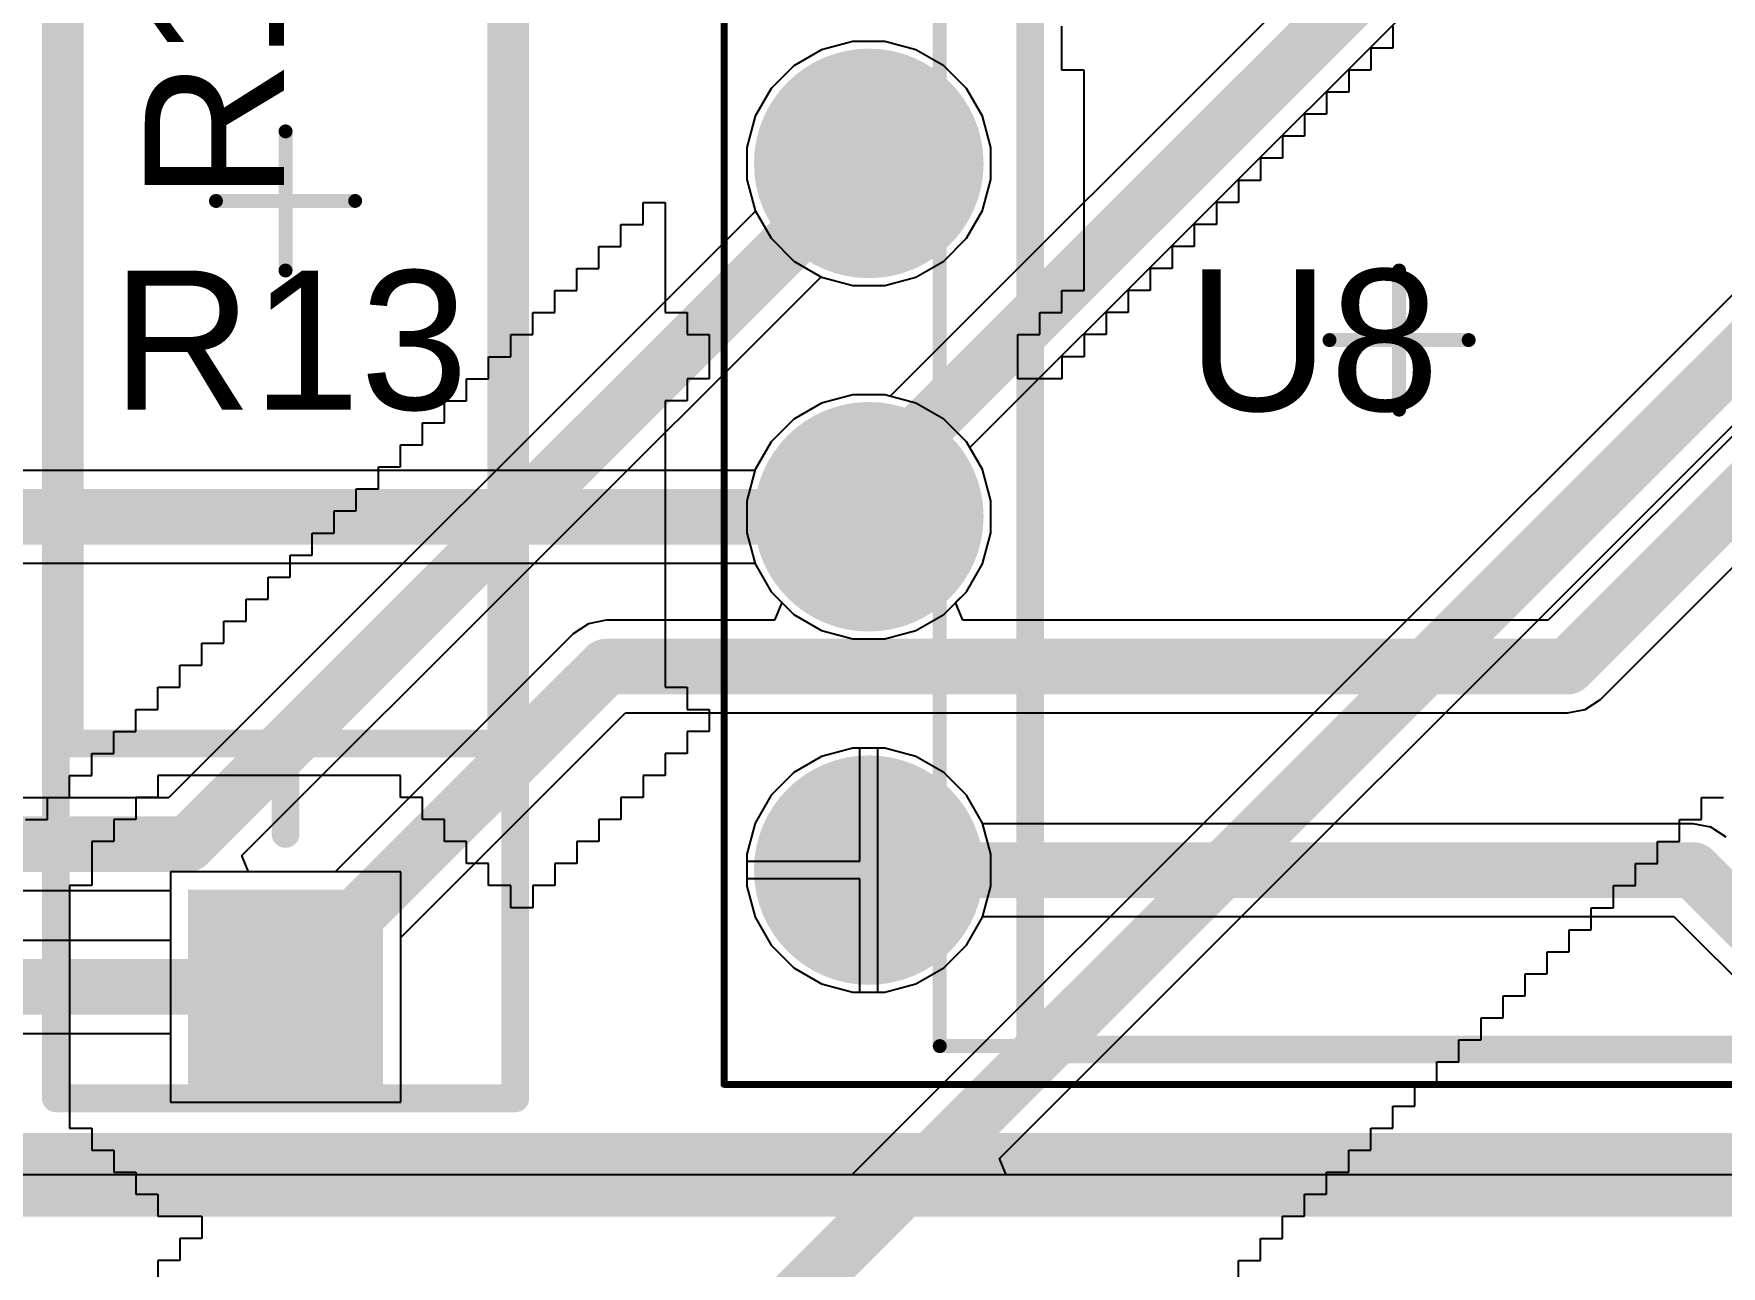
# Model space of a CAD drawing. Header units: inches. Extents: x 1.37 to 7.44, y 1.69 to 5.2.
# Drawn here: x 5.3225 to 5.7998, y 4.3048 to 4.6536 of the extents above; entities that cross this region are included whole.
import ezdxf

# ---------------------------------------------------------------- set-up
doc = ezdxf.new("R2010")
doc.units = ezdxf.units.IN
doc.header["$MEASUREMENT"] = 0
for name, color, linetype in [('Bottom Layer', 5, 'Continuous'), ('Bottom Overlay', 54, 'Continuous'), ('Bottom Solder', 6, 'Continuous'), ('Mechanical 1', 6, 'Continuous'), ('Multi-Layer', 9, 'Continuous'), ('Pad Holes', 156, 'Continuous'), ('Top 3D Body', 56, 'Continuous'), ('Top Assembly', 56, 'Continuous'), ('Top Component Center', 56, 'Continuous'), ('Top Courtyard', 56, 'Continuous'), ('Top Layer', 1, 'Continuous'), ('Top Overlay', 2, 'Continuous'), ('Top Solder', 216, 'Continuous')]:
    doc.layers.add(name, color=color, linetype=linetype)
doc.styles.add('Arial', font='', dxfattribs={"height": 0.2})
doc.styles.get('Arial').set_extended_font_data('Arial')

# ---------------------------------------------------------------- blocks, each defined once
blk = doc.blocks.new('P0008A_22')
at = {"layer": 'Bottom Layer'}
blk.add_hatch(color=5, dxfattribs=at).paths.add_polyline_path([(-0.17953, 0.17953), (-0.12047, 0.17953), (-0.12047, 0.12047), (-0.17953, 0.12047)])
h = blk.add_hatch(color=5, dxfattribs=at)
edge = h.paths.add_edge_path()
edge.add_arc((0.15, 0.15), 0.02953, 0, 360)
h = blk.add_hatch(color=5, dxfattribs=at)
edge = h.paths.add_edge_path()
edge.add_arc((-0.15, 0.05), 0.02953, 0, 360)
h = blk.add_hatch(color=5, dxfattribs=at)
edge = h.paths.add_edge_path()
edge.add_arc((0.15, 0.05), 0.02953, 0, 360)
h = blk.add_hatch(color=5, dxfattribs=at)
edge = h.paths.add_edge_path()
edge.add_arc((-0.15, -0.05), 0.02953, 0, 360)
h = blk.add_hatch(color=5, dxfattribs=at)
edge = h.paths.add_edge_path()
edge.add_arc((0.15, -0.05), 0.02953, 0, 360)
h = blk.add_hatch(color=5, dxfattribs=at)
edge = h.paths.add_edge_path()
edge.add_arc((-0.15, -0.15), 0.02953, 0, 360)
h = blk.add_hatch(color=5, dxfattribs=at)
edge = h.paths.add_edge_path()
edge.add_arc((0.15, -0.15), 0.02953, 0, 360)
at = {"layer": 'Bottom Solder'}
blk.add_hatch(color=6, dxfattribs=at).paths.add_polyline_path([(-0.18248, 0.18248), (-0.11752, 0.18248), (-0.11752, 0.11752), (-0.18248, 0.11752)])
h = blk.add_hatch(color=6, dxfattribs=at)
edge = h.paths.add_edge_path()
edge.add_arc((0.15, 0.15), 0.03248, 0, 360)
h = blk.add_hatch(color=6, dxfattribs=at)
edge = h.paths.add_edge_path()
edge.add_arc((-0.15, 0.05), 0.03248, 0, 360)
h = blk.add_hatch(color=6, dxfattribs=at)
edge = h.paths.add_edge_path()
edge.add_arc((0.15, 0.05), 0.03248, 0, 360)
h = blk.add_hatch(color=6, dxfattribs=at)
edge = h.paths.add_edge_path()
edge.add_arc((-0.15, -0.05), 0.03248, 0, 360)
h = blk.add_hatch(color=6, dxfattribs=at)
edge = h.paths.add_edge_path()
edge.add_arc((0.15, -0.05), 0.03248, 0, 360)
h = blk.add_hatch(color=6, dxfattribs=at)
edge = h.paths.add_edge_path()
edge.add_arc((-0.15, -0.15), 0.03248, 0, 360)
h = blk.add_hatch(color=6, dxfattribs=at)
edge = h.paths.add_edge_path()
edge.add_arc((0.15, -0.15), 0.03248, 0, 360)
at = {"layer": 'Multi-Layer'}
blk.add_hatch(color=9, dxfattribs=at).paths.add_polyline_path([(-0.17953, 0.17953), (-0.12047, 0.17953), (-0.12047, 0.12047), (-0.17953, 0.12047)])
h = blk.add_hatch(color=9, dxfattribs=at)
edge = h.paths.add_edge_path()
edge.add_arc((0.15, 0.15), 0.02953, 0, 360)
h = blk.add_hatch(color=9, dxfattribs=at)
edge = h.paths.add_edge_path()
edge.add_arc((-0.15, 0.05), 0.02953, 0, 360)
h = blk.add_hatch(color=9, dxfattribs=at)
edge = h.paths.add_edge_path()
edge.add_arc((0.15, 0.05), 0.02953, 0, 360)
h = blk.add_hatch(color=9, dxfattribs=at)
edge = h.paths.add_edge_path()
edge.add_arc((-0.15, -0.05), 0.02953, 0, 360)
h = blk.add_hatch(color=9, dxfattribs=at)
edge = h.paths.add_edge_path()
edge.add_arc((0.15, -0.05), 0.02953, 0, 360)
h = blk.add_hatch(color=9, dxfattribs=at)
edge = h.paths.add_edge_path()
edge.add_arc((-0.15, -0.15), 0.02953, 0, 360)
h = blk.add_hatch(color=9, dxfattribs=at)
edge = h.paths.add_edge_path()
edge.add_arc((0.15, -0.15), 0.02953, 0, 360)
at = {"layer": 'Pad Holes'}
h = blk.add_hatch(color=7, dxfattribs=at)
edge = h.paths.add_edge_path()
edge.add_arc((-0.15, 0.15), 0.01772, 0, 360)
h = blk.add_hatch(color=7, dxfattribs=at)
edge = h.paths.add_edge_path()
edge.add_arc((0.15, 0.15), 0.01772, 0, 360)
h = blk.add_hatch(color=7, dxfattribs=at)
edge = h.paths.add_edge_path()
edge.add_arc((-0.15, 0.05), 0.01772, 0, 360)
h = blk.add_hatch(color=7, dxfattribs=at)
edge = h.paths.add_edge_path()
edge.add_arc((0.15, 0.05), 0.01772, 0, 360)
h = blk.add_hatch(color=7, dxfattribs=at)
edge = h.paths.add_edge_path()
edge.add_arc((-0.15, -0.05), 0.01772, 0, 360)
h = blk.add_hatch(color=7, dxfattribs=at)
edge = h.paths.add_edge_path()
edge.add_arc((0.15, -0.05), 0.01772, 0, 360)
h = blk.add_hatch(color=7, dxfattribs=at)
edge = h.paths.add_edge_path()
edge.add_arc((-0.15, -0.15), 0.01772, 0, 360)
h = blk.add_hatch(color=7, dxfattribs=at)
edge = h.paths.add_edge_path()
edge.add_arc((0.15, -0.15), 0.01772, 0, 360)
at = {"layer": 'Top Layer'}
blk.add_hatch(color=1, dxfattribs=at).paths.add_polyline_path([(-0.17953, 0.17953), (-0.12047, 0.17953), (-0.12047, 0.12047), (-0.17953, 0.12047)])
h = blk.add_hatch(color=1, dxfattribs=at)
edge = h.paths.add_edge_path()
edge.add_arc((0.15, 0.15), 0.02953, 0, 360)
h = blk.add_hatch(color=1, dxfattribs=at)
edge = h.paths.add_edge_path()
edge.add_arc((-0.15, 0.05), 0.02953, 0, 360)
h = blk.add_hatch(color=1, dxfattribs=at)
edge = h.paths.add_edge_path()
edge.add_arc((0.15, 0.05), 0.02953, 0, 360)
h = blk.add_hatch(color=1, dxfattribs=at)
edge = h.paths.add_edge_path()
edge.add_arc((-0.15, -0.05), 0.02953, 0, 360)
h = blk.add_hatch(color=1, dxfattribs=at)
edge = h.paths.add_edge_path()
edge.add_arc((0.15, -0.05), 0.02953, 0, 360)
h = blk.add_hatch(color=1, dxfattribs=at)
edge = h.paths.add_edge_path()
edge.add_arc((-0.15, -0.15), 0.02953, 0, 360)
h = blk.add_hatch(color=1, dxfattribs=at)
edge = h.paths.add_edge_path()
edge.add_arc((0.15, -0.15), 0.02953, 0, 360)
at = {"layer": 'Top Solder'}
blk.add_hatch(color=216, dxfattribs=at).paths.add_polyline_path([(-0.18248, 0.18248), (-0.11752, 0.18248), (-0.11752, 0.11752), (-0.18248, 0.11752)])
h = blk.add_hatch(color=216, dxfattribs=at)
edge = h.paths.add_edge_path()
edge.add_arc((0.15, 0.15), 0.03248, 0, 360)
h = blk.add_hatch(color=216, dxfattribs=at)
edge = h.paths.add_edge_path()
edge.add_arc((-0.15, 0.05), 0.03248, 0, 360)
h = blk.add_hatch(color=216, dxfattribs=at)
edge = h.paths.add_edge_path()
edge.add_arc((0.15, 0.05), 0.03248, 0, 360)
h = blk.add_hatch(color=216, dxfattribs=at)
edge = h.paths.add_edge_path()
edge.add_arc((-0.15, -0.05), 0.03248, 0, 360)
h = blk.add_hatch(color=216, dxfattribs=at)
edge = h.paths.add_edge_path()
edge.add_arc((0.15, -0.05), 0.03248, 0, 360)
h = blk.add_hatch(color=216, dxfattribs=at)
edge = h.paths.add_edge_path()
edge.add_arc((-0.15, -0.15), 0.03248, 0, 360)
h = blk.add_hatch(color=216, dxfattribs=at)
edge = h.paths.add_edge_path()
edge.add_arc((0.15, -0.15), 0.03248, 0, 360)
at = {"layer": 'Top 3D Body'}
for points in [[(-0.12992, -0.1998, 0.00394, 0.00394, 0), (-0.12992, 0.1998, 0.00394, 0.00394, 0)], [(-0.12992, 0.1998, 0.00394, 0.00394, 0), (0.12992, 0.1998, 0.00394, 0.00394, 0)], [(0.12992, -0.1998, 0.00394, 0.00394, 0), (0.12992, 0.1998, 0.00394, 0.00394, 0)], [(-0.12992, -0.1998, 0.00394, 0.00394, 0), (0.12992, -0.1998, 0.00394, 0.00394, 0)]]:
    blk.add_lwpolyline(points, format="xyseb", dxfattribs=at)
for points in [[(-0.13091, 0.1998, 0.00197, 0.00197, 1), (-0.12894, 0.1998, 0.00197, 0.00197, 1)], [(-0.13091, 0.1998, 0.00197, 0.00197, 1), (-0.12894, 0.1998, 0.00197, 0.00197, 1)], [(0.12894, 0.1998, 0.00197, 0.00197, 1), (0.13091, 0.1998, 0.00197, 0.00197, 1)], [(0.12894, 0.1998, 0.00197, 0.00197, 1), (0.13091, 0.1998, 0.00197, 0.00197, 1)], [(-0.0748, 0.16437, 0.00394, 0.00394, 1), (-0.11417, 0.16437, 0.00394, 0.00394, 1)], [(-0.11516, 0.16437, 0.00197, 0.00197, 1), (-0.11319, 0.16437, 0.00197, 0.00197, 1)], [(-0.07579, 0.16437, 0.00197, 0.00197, 1), (-0.07382, 0.16437, 0.00197, 0.00197, 1)], [(-0.13091, -0.1998, 0.00197, 0.00197, 1), (-0.12894, -0.1998, 0.00197, 0.00197, 1)], [(-0.13091, -0.1998, 0.00197, 0.00197, 1), (-0.12894, -0.1998, 0.00197, 0.00197, 1)], [(0.12894, -0.1998, 0.00197, 0.00197, 1), (0.13091, -0.1998, 0.00197, 0.00197, 1)], [(0.12894, -0.1998, 0.00197, 0.00197, 1), (0.13091, -0.1998, 0.00197, 0.00197, 1)]]:
    blk.add_lwpolyline(points, format="xyseb", close=True, dxfattribs=at)
at = {"layer": 'Top Courtyard'}
for points in [[(-0.19094, -0.21063, 0.00197, 0.00197, 0), (-0.19094, 0.21063, 0.00197, 0.00197, 0)], [(-0.19094, 0.21063, 0.00197, 0.00197, 0), (0.19094, 0.21063, 0.00197, 0.00197, 0)], [(0.19094, -0.21063, 0.00197, 0.00197, 0), (0.19094, 0.21063, 0.00197, 0.00197, 0)], [(0, -0.01969, 0.00394, 0.00394, 0), (0, 0.01969, 0.00394, 0.00394, 0)], [(-0.01969, 0, 0.00394, 0.00394, 0), (0.01969, 0, 0.00394, 0.00394, 0)], [(-0.19094, -0.21063, 0.00197, 0.00197, 0), (0.19094, -0.21063, 0.00197, 0.00197, 0)]]:
    blk.add_lwpolyline(points, format="xyseb", dxfattribs=at)
for points in [[(-0.19144, 0.21063, 0.000984, 0.000984, 1), (-0.19045, 0.21063, 0.000984, 0.000984, 1)], [(-0.19144, 0.21063, 0.000984, 0.000984, 1), (-0.19045, 0.21063, 0.000984, 0.000984, 1)], [(0.19045, 0.21063, 0.000984, 0.000984, 1), (0.19144, 0.21063, 0.000984, 0.000984, 1)], [(0.19045, 0.21063, 0.000984, 0.000984, 1), (0.19144, 0.21063, 0.000984, 0.000984, 1)], [(-0.00098, 0.01969, 0.00197, 0.00197, 1), (0.00098, 0.01969, 0.00197, 0.00197, 1)], [(-0.02067, 0, 0.00197, 0.00197, 1), (-0.0187, 0, 0.00197, 0.00197, 1)], [(0.0187, 0, 0.00197, 0.00197, 1), (0.02067, 0, 0.00197, 0.00197, 1)], [(-0.00098, -0.01969, 0.00197, 0.00197, 1), (0.00098, -0.01969, 0.00197, 0.00197, 1)], [(-0.19144, -0.21063, 0.000984, 0.000984, 1), (-0.19045, -0.21063, 0.000984, 0.000984, 1)], [(-0.19144, -0.21063, 0.000984, 0.000984, 1), (-0.19045, -0.21063, 0.000984, 0.000984, 1)], [(0.19045, -0.21063, 0.000984, 0.000984, 1), (0.19144, -0.21063, 0.000984, 0.000984, 1)], [(0.19045, -0.21063, 0.000984, 0.000984, 1), (0.19144, -0.21063, 0.000984, 0.000984, 1)]]:
    blk.add_lwpolyline(points, format="xyseb", close=True, dxfattribs=at)
at = {"layer": 'Top Overlay'}
for points in [[(-0.14508, 0.20118, 0.00984, 0.00984, 1), (-0.15492, 0.20118, 0.00984, 0.00984, 1)], [(-0.15738, 0.20118, 0.00492, 0.00492, 1), (-0.15246, 0.20118, 0.00492, 0.00492, 1)], [(-0.14754, 0.20118, 0.00492, 0.00492, 1), (-0.14262, 0.20118, 0.00492, 0.00492, 1)], [(-0.1063, 0.20079, 0.00394, 0.00394, 1), (-0.10236, 0.20079, 0.00394, 0.00394, 1)], [(-0.1063, 0.20079, 0.00394, 0.00394, 1), (-0.10236, 0.20079, 0.00394, 0.00394, 1)], [(-0.02697, 0.20079, 0.00394, 0.00394, 1), (-0.02303, 0.20079, 0.00394, 0.00394, 1)], [(-0.02697, 0.20079, 0.00394, 0.00394, 1), (-0.02303, 0.20079, 0.00394, 0.00394, 1)], [(0.02303, 0.20079, 0.00394, 0.00394, 1), (0.02697, 0.20079, 0.00394, 0.00394, 1)], [(0.02303, 0.20079, 0.00394, 0.00394, 1), (0.02697, 0.20079, 0.00394, 0.00394, 1)], [(0.10236, 0.20079, 0.00394, 0.00394, 1), (0.1063, 0.20079, 0.00394, 0.00394, 1)], [(0.10236, 0.20079, 0.00394, 0.00394, 1), (0.1063, 0.20079, 0.00394, 0.00394, 1)], [(-0.05315, 0.16142, 0.02362, 0.02362, 1), (-0.07677, 0.16142, 0.02362, 0.02362, 1)], [(-0.08268, 0.16142, 0.01181, 0.01181, 1), (-0.07087, 0.16142, 0.01181, 0.01181, 1)], [(-0.05906, 0.16142, 0.01181, 0.01181, 1), (-0.04724, 0.16142, 0.01181, 0.01181, 1)], [(-0.1063, -0.20079, 0.00394, 0.00394, 1), (-0.10236, -0.20079, 0.00394, 0.00394, 1)], [(-0.1063, -0.20079, 0.00394, 0.00394, 1), (-0.10236, -0.20079, 0.00394, 0.00394, 1)], [(0.10236, -0.20079, 0.00394, 0.00394, 1), (0.1063, -0.20079, 0.00394, 0.00394, 1)], [(0.10236, -0.20079, 0.00394, 0.00394, 1), (0.1063, -0.20079, 0.00394, 0.00394, 1)]]:
    blk.add_lwpolyline(points, format="xyseb", close=True, dxfattribs=at)
for points in [[(-0.10433, -0.20079, 0.00787, 0.00787, 0), (-0.10433, 0.20079, 0.00787, 0.00787, 0)], [(-0.10433, 0.20079, 0.00787, 0.00787, 0), (-0.025, 0.20079, 0.00787, 0.00787, 0)], [(0.025, 0.20079, 0.00787, 0.00787, -1), (-0.025, 0.20079, 0.00787, 0.00787, 0)], [(0.025, 0.20079, 0.00787, 0.00787, 0), (0.10433, 0.20079, 0.00787, 0.00787, 0)], [(0.10433, -0.20079, 0.00787, 0.00787, 0), (0.10433, 0.20079, 0.00787, 0.00787, 0)], [(-0.10433, -0.20079, 0.00787, 0.00787, 0), (0.10433, -0.20079, 0.00787, 0.00787, 0)]]:
    blk.add_lwpolyline(points, format="xyseb", dxfattribs=at)
at = {"layer": 'Mechanical 1', "style": 'Arial'}
blk.add_text('U8', height=0.04, rotation=360, dxfattribs=at).set_placement((-0.06, -0.02))
blk = doc.blocks.new('FP_RR01_MFG_28')
at = {"layer": 'Bottom Layer'}
blk.add_hatch(color=5, dxfattribs=at).paths.add_polyline_path([(-0.25, 0.02756), (-0.19488, 0.02756), (-0.19488, -0.02756), (-0.25, -0.02756)])
h = blk.add_hatch(color=5, dxfattribs=at)
edge = h.paths.add_edge_path()
edge.add_arc((0.22244, 0), 0.02756, 0, 360)
at = {"layer": 'Bottom Solder'}
blk.add_hatch(color=6, dxfattribs=at).paths.add_polyline_path([(-0.25, 0.02756), (-0.19488, 0.02756), (-0.19488, -0.02756), (-0.25, -0.02756)])
h = blk.add_hatch(color=6, dxfattribs=at)
edge = h.paths.add_edge_path()
edge.add_arc((0.22244, 0), 0.02756, 0, 360)
at = {"layer": 'Multi-Layer'}
blk.add_hatch(color=9, dxfattribs=at).paths.add_polyline_path([(-0.25, 0.02756), (-0.19488, 0.02756), (-0.19488, -0.02756), (-0.25, -0.02756)])
h = blk.add_hatch(color=9, dxfattribs=at)
edge = h.paths.add_edge_path()
edge.add_arc((0.22244, 0), 0.02756, 0, 360)
at = {"layer": 'Pad Holes'}
h = blk.add_hatch(color=7, dxfattribs=at)
edge = h.paths.add_edge_path()
edge.add_arc((-0.22244, 0), 0.01772, 0, 360)
h = blk.add_hatch(color=7, dxfattribs=at)
edge = h.paths.add_edge_path()
edge.add_arc((0.22244, 0), 0.01772, 0, 360)
at = {"layer": 'Top Layer'}
blk.add_hatch(color=1, dxfattribs=at).paths.add_polyline_path([(-0.25, 0.02756), (-0.19488, 0.02756), (-0.19488, -0.02756), (-0.25, -0.02756)])
h = blk.add_hatch(color=1, dxfattribs=at)
edge = h.paths.add_edge_path()
edge.add_arc((0.22244, 0), 0.02756, 0, 360)
at = {"layer": 'Top Solder'}
blk.add_hatch(color=216, dxfattribs=at).paths.add_polyline_path([(-0.25, 0.02756), (-0.19488, 0.02756), (-0.19488, -0.02756), (-0.25, -0.02756)])
h = blk.add_hatch(color=216, dxfattribs=at)
edge = h.paths.add_edge_path()
edge.add_arc((0.22244, 0), 0.02756, 0, 360)
at = {"layer": 'Top 3D Body'}
for points in [[(-0.15354, 0.06102, 0.00787, 0.00787, 0), (-0.15354, -0.06102, 0.00787, 0.00787, 0)], [(-0.15354, 0.06102, 0.00787, 0.00787, 0), (0.15354, 0.06102, 0.00787, 0.00787, 0)], [(0.15354, 0.06102, 0.00787, 0.00787, 0), (0.15354, -0.06102, 0.00787, 0.00787, 0)], [(-0.15354, -0.06102, 0.00787, 0.00787, 0), (0.15354, -0.06102, 0.00787, 0.00787, 0)]]:
    blk.add_lwpolyline(points, format="xyseb", dxfattribs=at)
for points in [[(-0.15551, 0.06102, 0.00394, 0.00394, 1), (-0.15157, 0.06102, 0.00394, 0.00394, 1)], [(-0.15551, 0.06102, 0.00394, 0.00394, 1), (-0.15157, 0.06102, 0.00394, 0.00394, 1)], [(0.15157, 0.06102, 0.00394, 0.00394, 1), (0.15551, 0.06102, 0.00394, 0.00394, 1)], [(0.15157, 0.06102, 0.00394, 0.00394, 1), (0.15551, 0.06102, 0.00394, 0.00394, 1)], [(-0.15551, -0.06102, 0.00394, 0.00394, 1), (-0.15157, -0.06102, 0.00394, 0.00394, 1)], [(-0.15551, -0.06102, 0.00394, 0.00394, 1), (-0.15157, -0.06102, 0.00394, 0.00394, 1)], [(0.15157, -0.06102, 0.00394, 0.00394, 1), (0.15551, -0.06102, 0.00394, 0.00394, 1)], [(0.15157, -0.06102, 0.00394, 0.00394, 1), (0.15551, -0.06102, 0.00394, 0.00394, 1)]]:
    blk.add_lwpolyline(points, format="xyseb", close=True, dxfattribs=at)
at = {"layer": 'Top Assembly'}
for points in [[(-0.25394, 0.06496, 0.00787, 0.00787, 0), (-0.25394, -0.06496, 0.00787, 0.00787, 0)], [(-0.25394, 0.06496, 0.00787, 0.00787, 0), (0.25394, 0.06496, 0.00787, 0.00787, 0)], [(0.25394, 0.06496, 0.00787, 0.00787, 0), (0.25394, -0.06496, 0.00787, 0.00787, 0)], [(-0.25394, -0.06496, 0.00787, 0.00787, 0), (0.25394, -0.06496, 0.00787, 0.00787, 0)]]:
    blk.add_lwpolyline(points, format="xyseb", dxfattribs=at)
for points in [[(-0.25591, 0.06496, 0.00394, 0.00394, 1), (-0.25197, 0.06496, 0.00394, 0.00394, 1)], [(-0.25591, 0.06496, 0.00394, 0.00394, 1), (-0.25197, 0.06496, 0.00394, 0.00394, 1)], [(0.25197, 0.06496, 0.00394, 0.00394, 1), (0.25591, 0.06496, 0.00394, 0.00394, 1)], [(0.25197, 0.06496, 0.00394, 0.00394, 1), (0.25591, 0.06496, 0.00394, 0.00394, 1)], [(-0.25591, -0.06496, 0.00394, 0.00394, 1), (-0.25197, -0.06496, 0.00394, 0.00394, 1)], [(-0.25591, -0.06496, 0.00394, 0.00394, 1), (-0.25197, -0.06496, 0.00394, 0.00394, 1)], [(0.25197, -0.06496, 0.00394, 0.00394, 1), (0.25591, -0.06496, 0.00394, 0.00394, 1)], [(0.25197, -0.06496, 0.00394, 0.00394, 1), (0.25591, -0.06496, 0.00394, 0.00394, 1)]]:
    blk.add_lwpolyline(points, format="xyseb", close=True, dxfattribs=at)
at = {"layer": 'Top Component Center'}
for points in [[(0, 0.01969, 0.00394, 0.00394, 0), (0, -0.01969, 0.00394, 0.00394, 0)], [(-0.01969, 0, 0.00394, 0.00394, 0), (0.01969, 0, 0.00394, 0.00394, 0)]]:
    blk.add_lwpolyline(points, format="xyseb", dxfattribs=at)
for points in [[(-0.00098, 0.01969, 0.00197, 0.00197, 1), (0.00098, 0.01969, 0.00197, 0.00197, 1)], [(-0.02067, 0, 0.00197, 0.00197, 1), (-0.0187, 0, 0.00197, 0.00197, 1)], [(0.0187, 0, 0.00197, 0.00197, 1), (0.02067, 0, 0.00197, 0.00197, 1)], [(-0.00098, -0.01969, 0.00197, 0.00197, 1), (0.00098, -0.01969, 0.00197, 0.00197, 1)]]:
    blk.add_lwpolyline(points, format="xyseb", close=True, dxfattribs=at)
at = {"layer": 'Top Courtyard'}
for points in [[(-0.25394, 0.06496, 0.00787, 0.00787, 0), (-0.25394, -0.06496, 0.00787, 0.00787, 0)], [(-0.25394, 0.06496, 0.00787, 0.00787, 0), (0.25394, 0.06496, 0.00787, 0.00787, 0)], [(0.25394, 0.06496, 0.00787, 0.00787, 0), (0.25394, -0.06496, 0.00787, 0.00787, 0)], [(-0.25394, -0.06496, 0.00787, 0.00787, 0), (0.25394, -0.06496, 0.00787, 0.00787, 0)]]:
    blk.add_lwpolyline(points, format="xyseb", dxfattribs=at)
for points in [[(-0.25591, 0.06496, 0.00394, 0.00394, 1), (-0.25197, 0.06496, 0.00394, 0.00394, 1)], [(-0.25591, 0.06496, 0.00394, 0.00394, 1), (-0.25197, 0.06496, 0.00394, 0.00394, 1)], [(0.25197, 0.06496, 0.00394, 0.00394, 1), (0.25591, 0.06496, 0.00394, 0.00394, 1)], [(0.25197, 0.06496, 0.00394, 0.00394, 1), (0.25591, 0.06496, 0.00394, 0.00394, 1)], [(-0.25591, -0.06496, 0.00394, 0.00394, 1), (-0.25197, -0.06496, 0.00394, 0.00394, 1)], [(-0.25591, -0.06496, 0.00394, 0.00394, 1), (-0.25197, -0.06496, 0.00394, 0.00394, 1)], [(0.25197, -0.06496, 0.00394, 0.00394, 1), (0.25591, -0.06496, 0.00394, 0.00394, 1)], [(0.25197, -0.06496, 0.00394, 0.00394, 1), (0.25591, -0.06496, 0.00394, 0.00394, 1)]]:
    blk.add_lwpolyline(points, format="xyseb", close=True, dxfattribs=at)
at = {"layer": 'Top Overlay'}
for points in [[(-0.15354, 0.06102, 0.00787, 0.00787, 0), (-0.15354, -0.06102, 0.00787, 0.00787, 0)], [(-0.15354, 0.06102, 0.00787, 0.00787, 0), (0.15354, 0.06102, 0.00787, 0.00787, 0)], [(0.15354, 0.06102, 0.00787, 0.00787, 0), (0.15354, -0.06102, 0.00787, 0.00787, 0)], [(-0.17913, 0, 0.00787, 0.00787, 0), (-0.15354, 0, 0.00787, 0.00787, 0)], [(0.15354, 0, 0.00787, 0.00787, 0), (0.17913, 0, 0.00787, 0.00787, 0)], [(-0.15354, -0.06102, 0.00787, 0.00787, 0), (0.15354, -0.06102, 0.00787, 0.00787, 0)]]:
    blk.add_lwpolyline(points, format="xyseb", dxfattribs=at)
for points in [[(-0.15551, 0.06102, 0.00394, 0.00394, 1), (-0.15157, 0.06102, 0.00394, 0.00394, 1)], [(-0.15551, 0.06102, 0.00394, 0.00394, 1), (-0.15157, 0.06102, 0.00394, 0.00394, 1)], [(0.15157, 0.06102, 0.00394, 0.00394, 1), (0.15551, 0.06102, 0.00394, 0.00394, 1)], [(0.15157, 0.06102, 0.00394, 0.00394, 1), (0.15551, 0.06102, 0.00394, 0.00394, 1)], [(-0.1811, 0, 0.00394, 0.00394, 1), (-0.17717, 0, 0.00394, 0.00394, 1)], [(-0.15551, 0, 0.00394, 0.00394, 1), (-0.15157, 0, 0.00394, 0.00394, 1)], [(0.15157, 0, 0.00394, 0.00394, 1), (0.15551, 0, 0.00394, 0.00394, 1)], [(0.17717, 0, 0.00394, 0.00394, 1), (0.1811, 0, 0.00394, 0.00394, 1)], [(-0.15551, -0.06102, 0.00394, 0.00394, 1), (-0.15157, -0.06102, 0.00394, 0.00394, 1)], [(-0.15551, -0.06102, 0.00394, 0.00394, 1), (-0.15157, -0.06102, 0.00394, 0.00394, 1)], [(0.15157, -0.06102, 0.00394, 0.00394, 1), (0.15551, -0.06102, 0.00394, 0.00394, 1)], [(0.15157, -0.06102, 0.00394, 0.00394, 1), (0.15551, -0.06102, 0.00394, 0.00394, 1)]]:
    blk.add_lwpolyline(points, format="xyseb", close=True, dxfattribs=at)
at = {"layer": 'Top Assembly', "style": 'Arial'}
blk.add_text('R13', height=0.03937, dxfattribs=at).set_placement((0, 0.00044))

msp = doc.modelspace()

# ---------------------------------------------------------------- linework, layer by layer
at = {"layer": 'Bottom Layer'}
for p, q in [((5.9048, 4.89117), (5.56468, 4.55106)), ((5.58724, 4.53649), (5.91951, 4.86876)), ((5.54533, 4.6491), (5.53746, 4.64456)), ((5.55412, 4.65146), (5.54533, 4.6491)), ((5.56321, 4.65146), (5.55412, 4.65146)), ((5.57199, 4.6491), (5.56321, 4.65146)), ((5.57986, 4.64456), (5.57199, 4.6491)), ((5.53746, 4.64456), (5.53103, 4.63813)), ((5.58629, 4.63813), (5.57986, 4.64456)), ((5.53103, 4.63813), (5.52649, 4.63026)), ((5.59084, 4.63026), (5.58629, 4.63813)), ((5.52649, 4.63026), (5.52413, 4.62147)), ((5.59319, 4.62147), (5.59084, 4.63026)), ((5.52413, 4.62147), (5.52413, 4.61238)), ((5.59319, 4.61238), (5.59319, 4.62147)), ((5.52413, 4.61238), (5.52649, 4.6036)), ((5.59084, 4.6036), (5.59319, 4.61238)), ((5.52649, 4.6036), (5.53103, 4.59573)), ((5.58629, 4.59573), (5.59084, 4.6036)), ((5.53103, 4.59573), (5.53746, 4.5893)), ((5.57986, 4.5893), (5.58629, 4.59573)), ((5.53746, 4.5893), (5.54533, 4.58475)), ((5.57199, 4.58475), (5.57986, 4.5893)), ((5.54533, 4.58475), (5.55412, 4.5824)), ((5.55412, 4.5824), (5.56321, 4.5824)), ((5.56321, 4.5824), (5.57199, 4.58475)), ((5.83182, 4.56861), (5.75086, 4.48765)), ((5.54533, 4.5491), (5.53746, 4.54456)), ((5.55412, 4.55146), (5.54533, 4.5491)), ((5.56321, 4.55146), (5.55412, 4.55146)), ((5.56468, 4.55106), (5.56321, 4.55146)), ((5.53746, 4.54456), (5.53103, 4.53813)), ((5.53103, 4.53813), (5.52649, 4.53026)), ((5.59084, 4.53026), (5.58724, 4.53649)), ((5.52643, 4.53006), (4.88733, 4.53006)), ((5.52649, 4.53026), (5.52643, 4.53006)), ((5.59319, 4.52147), (5.59084, 4.53026)), ((5.59319, 4.51238), (5.59319, 4.52147)), ((5.76558, 4.46525), (5.81913, 4.5188)), ((5.59084, 4.5036), (5.59319, 4.51238)), ((4.88189, 4.5038), (5.52643, 4.5038)), ((5.52643, 4.5038), (5.52649, 4.5036)), ((5.52649, 4.5036), (5.53103, 4.49573)), ((5.58629, 4.49573), (5.59084, 4.5036)), ((5.53103, 4.49573), (5.53411, 4.49265)), ((5.53411, 4.49265), (5.53204, 4.48765)), ((5.58322, 4.49265), (5.58629, 4.49573)), ((5.58529, 4.48765), (5.58322, 4.49265)), ((5.48437, 4.48765), (5.47935, 4.48665)), ((5.53204, 4.48765), (5.48437, 4.48765)), ((5.75086, 4.48765), (5.58529, 4.48765)), ((5.47509, 4.48381), (5.4077, 4.41642)), ((5.47935, 4.48665), (5.47509, 4.48381)), ((5.76132, 4.4624), (5.76558, 4.46525)), ((5.42626, 4.39785), (5.48981, 4.4614)), ((5.48981, 4.4614), (5.75629, 4.4614)), ((5.75629, 4.4614), (5.76132, 4.4624)), ((5.54533, 4.4491), (5.53746, 4.44456)), ((5.55412, 4.45146), (5.54533, 4.4491)), ((5.55616, 4.45146), (5.55412, 4.45146)), ((5.55616, 4.41943), (5.55616, 4.45146)), ((5.56321, 4.45146), (5.56116, 4.45146)), ((5.56116, 4.45146), (5.56116, 4.41693)), ((5.57199, 4.4491), (5.56321, 4.45146)), ((5.57986, 4.44456), (5.57199, 4.4491)), ((5.53746, 4.44456), (5.53103, 4.43813)), ((5.58629, 4.43813), (5.57986, 4.44456)), ((5.53103, 4.43813), (5.52649, 4.43026)), ((5.59084, 4.43026), (5.58629, 4.43813)), ((5.52649, 4.43026), (5.52413, 4.42147)), ((5.59089, 4.43006), (5.59084, 4.43026)), ((5.79185, 4.43006), (5.59089, 4.43006)), ((5.79687, 4.42906), (5.79185, 4.43006)), ((5.80113, 4.42621), (5.79687, 4.42906)), ((5.52413, 4.42147), (5.52413, 4.41943)), ((5.4077, 4.41642), (5.36114, 4.41642)), ((5.36114, 4.41642), (5.36114, 4.39698)), ((5.52413, 4.41943), (5.55616, 4.41943)), ((5.56116, 4.41693), (5.56116, 4.3824)), ((5.55616, 4.41443), (5.52413, 4.41443)), ((5.52413, 4.41443), (5.52413, 4.41238)), ((5.52413, 4.41238), (5.52649, 4.4036)), ((5.55616, 4.3824), (5.55616, 4.41443)), ((5.52649, 4.4036), (5.53103, 4.39573)), ((5.58629, 4.39573), (5.59084, 4.4036)), ((5.59084, 4.4036), (5.59089, 4.4038)), ((5.59089, 4.4038), (5.78641, 4.4038)), ((5.78641, 4.4038), (5.82981, 4.3604)), ((5.36114, 4.39698), (5.22941, 4.39698)), ((5.42626, 4.3513), (5.42626, 4.39785)), ((5.53103, 4.39573), (5.53746, 4.3893)), ((5.57986, 4.3893), (5.58629, 4.39573)), ((5.53746, 4.3893), (5.54533, 4.38475)), ((5.57199, 4.38475), (5.57986, 4.3893)), ((5.54533, 4.38475), (5.55412, 4.3824)), ((5.55412, 4.3824), (5.55616, 4.3824)), ((5.56116, 4.3824), (5.56321, 4.3824)), ((5.56321, 4.3824), (5.57199, 4.38475)), ((5.22941, 4.37073), (5.36114, 4.37073)), ((5.36114, 4.37073), (5.36114, 4.3513)), ((5.36114, 4.3513), (5.42626, 4.3513)), ((5.94488, 4.33071), (4.47801, 4.33071))]:
    msp.add_line(p, q, dxfattribs=at)
for points in [[(5.55866, 4.52647, 0.01575, 0.01575, 0), (5.91408, 4.88189, 0.01575, 0.01575, 0)], [(5.75629, 4.47453, 0.01575, 0.01575, 0), (5.8411, 4.55933, 0.01575, 0.01575, 0)], [(5.55866, 4.51693, 0.01575, 0.01575, 0), (5.55866, 4.52647, 0.01575, 0.01575, 0)], [(4.88189, 4.51693, 0.01575, 0.01575, 0), (5.55866, 4.51693, 0.01575, 0.01575, 0)], [(5.3937, 4.38386, 0.01575, 0.01575, 0), (5.48437, 4.47453, 0.01575, 0.01575, 0)], [(5.48437, 4.47453, 0.01575, 0.01575, 0), (5.75629, 4.47453, 0.01575, 0.01575, 0)], [(5.55866, 4.41693, 0.01575, 0.01575, 0), (5.79185, 4.41693, 0.01575, 0.01575, 0)], [(5.79185, 4.41693, 0.01575, 0.01575, 0), (5.83909, 4.36968, 0.01575, 0.01575, 0)], [(5.19685, 4.38386, 0.01575, 0.01575, 0), (5.3937, 4.38386, 0.01575, 0.01575, 0)]]:
    msp.add_lwpolyline(points, format="xyseb", dxfattribs=at)
for points in [[(5.55472, 4.52647, 0.00787, 0.00787, 1), (5.5626, 4.52647, 0.00787, 0.00787, 1)], [(5.55472, 4.52647, 0.00787, 0.00787, 1), (5.5626, 4.52647, 0.00787, 0.00787, 1)], [(5.55472, 4.51693, 0.00787, 0.00787, 1), (5.5626, 4.51693, 0.00787, 0.00787, 1)], [(5.55472, 4.51693, 0.00787, 0.00787, 1), (5.5626, 4.51693, 0.00787, 0.00787, 1)], [(5.48043, 4.47453, 0.00787, 0.00787, 1), (5.48831, 4.47453, 0.00787, 0.00787, 1)], [(5.48043, 4.47453, 0.00787, 0.00787, 1), (5.48831, 4.47453, 0.00787, 0.00787, 1)], [(5.75236, 4.47453, 0.00787, 0.00787, 1), (5.76023, 4.47453, 0.00787, 0.00787, 1)], [(5.75236, 4.47453, 0.00787, 0.00787, 1), (5.76023, 4.47453, 0.00787, 0.00787, 1)], [(5.55472, 4.41693, 0.00787, 0.00787, 1), (5.5626, 4.41693, 0.00787, 0.00787, 1)], [(5.78791, 4.41693, 0.00787, 0.00787, 1), (5.79579, 4.41693, 0.00787, 0.00787, 1)], [(5.78791, 4.41693, 0.00787, 0.00787, 1), (5.79579, 4.41693, 0.00787, 0.00787, 1)], [(5.38976, 4.38386, 0.00787, 0.00787, 1), (5.39764, 4.38386, 0.00787, 0.00787, 1)], [(5.38976, 4.38386, 0.00787, 0.00787, 1), (5.39764, 4.38386, 0.00787, 0.00787, 1)]]:
    msp.add_lwpolyline(points, format="xyseb", close=True, dxfattribs=at)
at = {"layer": 'Bottom Overlay'}
for p, q in [((5.61331, 4.64332), (5.61331, 4.6558)), ((5.70688, 4.6558), (5.70688, 4.64956)), ((5.70688, 4.64956), (5.70064, 4.64956)), ((5.70064, 4.64956), (5.70064, 4.64332)), ((5.61955, 4.64332), (5.61331, 4.64332)), ((5.61955, 4.58094), (5.61955, 4.64332)), ((5.70064, 4.64332), (5.6944, 4.64332)), ((5.6944, 4.64332), (5.6944, 4.63708)), ((5.6944, 4.63708), (5.68817, 4.63708)), ((5.68817, 4.63708), (5.68817, 4.63084)), ((5.68817, 4.63084), (5.68193, 4.63084)), ((5.68193, 4.63084), (5.68193, 4.62461)), ((5.68193, 4.62461), (5.67569, 4.62461)), ((5.67569, 4.62461), (5.67569, 4.61837)), ((5.67569, 4.61837), (5.66945, 4.61837)), ((5.66945, 4.61837), (5.66945, 4.61213)), ((5.66945, 4.61213), (5.66322, 4.61213)), ((5.66322, 4.61213), (5.66322, 4.60589)), ((5.4948, 4.59966), (5.4948, 4.60589)), ((5.4948, 4.60589), (5.50104, 4.60589)), ((5.50104, 4.60589), (5.50104, 4.57471)), ((5.66322, 4.60589), (5.65698, 4.60589)), ((5.65698, 4.60589), (5.65698, 4.59966)), ((5.48856, 4.59342), (5.48856, 4.59966)), ((5.48856, 4.59966), (5.4948, 4.59966)), ((5.65698, 4.59966), (5.65074, 4.59966)), ((5.65074, 4.59966), (5.65074, 4.59342)), ((5.48232, 4.58718), (5.48232, 4.59342)), ((5.48232, 4.59342), (5.48856, 4.59342)), ((5.65074, 4.59342), (5.6445, 4.59342)), ((5.6445, 4.59342), (5.6445, 4.58718)), ((5.47609, 4.58094), (5.47609, 4.58718)), ((5.47609, 4.58718), (5.48232, 4.58718)), ((5.6445, 4.58718), (5.63827, 4.58718)), ((5.63827, 4.58718), (5.63827, 4.58094)), ((5.46985, 4.57471), (5.46985, 4.58094)), ((5.46985, 4.58094), (5.47609, 4.58094)), ((5.61331, 4.57471), (5.61331, 4.58094)), ((5.61331, 4.58094), (5.61955, 4.58094)), ((5.63827, 4.58094), (5.63203, 4.58094)), ((5.63203, 4.58094), (5.63203, 4.57471)), ((5.46361, 4.56847), (5.46361, 4.57471)), ((5.46361, 4.57471), (5.46985, 4.57471)), ((5.50104, 4.57471), (5.50727, 4.57471)), ((5.50727, 4.57471), (5.50727, 4.56847)), ((5.60708, 4.56847), (5.60708, 4.57471)), ((5.60708, 4.57471), (5.61331, 4.57471)), ((5.63203, 4.57471), (5.62579, 4.57471)), ((5.62579, 4.57471), (5.62579, 4.56847)), ((5.45737, 4.56223), (5.45737, 4.56847)), ((5.45737, 4.56847), (5.46361, 4.56847)), ((5.50727, 4.56847), (5.51351, 4.56847)), ((5.51351, 4.56847), (5.51351, 4.55599)), ((5.60084, 4.56223), (5.60084, 4.56847)), ((5.60084, 4.56847), (5.60708, 4.56847)), ((5.62579, 4.56847), (5.61955, 4.56847)), ((5.61955, 4.56847), (5.61955, 4.56223)), ((5.45114, 4.55599), (5.45114, 4.56223)), ((5.45114, 4.56223), (5.45737, 4.56223)), ((5.60084, 4.55599), (5.60084, 4.56223)), ((5.61955, 4.56223), (5.61331, 4.56223)), ((5.61331, 4.56223), (5.61331, 4.55599)), ((5.4449, 4.54976), (5.4449, 4.55599)), ((5.4449, 4.55599), (5.45114, 4.55599)), ((5.51351, 4.55599), (5.50727, 4.55599)), ((5.50727, 4.55599), (5.50727, 4.54976)), ((5.61331, 4.55599), (5.60084, 4.55599)), ((5.43866, 4.54352), (5.43866, 4.54976)), ((5.43866, 4.54976), (5.4449, 4.54976)), ((5.50727, 4.54976), (5.50104, 4.54976)), ((5.50104, 4.54976), (5.50104, 4.46867)), ((5.43242, 4.53728), (5.43242, 4.54352)), ((5.43242, 4.54352), (5.43866, 4.54352)), ((5.42619, 4.53104), (5.42619, 4.53728)), ((5.42619, 4.53728), (5.43242, 4.53728)), ((5.41995, 4.5248), (5.41995, 4.53104)), ((5.41995, 4.53104), (5.42619, 4.53104)), ((5.41371, 4.51857), (5.41371, 4.5248)), ((5.41371, 4.5248), (5.41995, 4.5248)), ((5.40747, 4.51233), (5.40747, 4.51857)), ((5.40747, 4.51857), (5.41371, 4.51857)), ((5.40123, 4.50609), (5.40123, 4.51233)), ((5.40123, 4.51233), (5.40747, 4.51233)), ((5.395, 4.49985), (5.395, 4.50609)), ((5.395, 4.50609), (5.40123, 4.50609)), ((5.38876, 4.49362), (5.38876, 4.49985)), ((5.38876, 4.49985), (5.395, 4.49985)), ((5.38252, 4.48738), (5.38252, 4.49362)), ((5.38252, 4.49362), (5.38876, 4.49362)), ((5.37628, 4.48114), (5.37628, 4.48738)), ((5.37628, 4.48738), (5.38252, 4.48738)), ((5.37005, 4.4749), (5.37005, 4.48114)), ((5.37005, 4.48114), (5.37628, 4.48114)), ((5.36381, 4.46867), (5.36381, 4.4749)), ((5.36381, 4.4749), (5.37005, 4.4749)), ((5.35757, 4.46243), (5.35757, 4.46867)), ((5.35757, 4.46867), (5.36381, 4.46867)), ((5.50104, 4.46867), (5.50727, 4.46867)), ((5.50727, 4.46867), (5.50727, 4.46243)), ((5.35133, 4.45619), (5.35133, 4.46243)), ((5.35133, 4.46243), (5.35757, 4.46243)), ((5.50727, 4.46243), (5.51351, 4.46243)), ((5.51351, 4.46243), (5.51351, 4.45619)), ((5.3451, 4.44995), (5.3451, 4.45619)), ((5.3451, 4.45619), (5.35133, 4.45619)), ((5.51351, 4.45619), (5.50727, 4.45619)), ((5.50727, 4.45619), (5.50727, 4.44995)), ((5.33886, 4.44372), (5.33886, 4.44995)), ((5.33886, 4.44995), (5.3451, 4.44995)), ((5.50727, 4.44995), (5.50104, 4.44995)), ((5.50104, 4.44995), (5.50104, 4.44372)), ((5.33262, 4.43748), (5.33262, 4.44372)), ((5.33262, 4.44372), (5.33886, 4.44372)), ((5.42619, 4.44372), (5.35757, 4.44372)), ((5.35757, 4.44372), (5.35757, 4.43748)), ((5.42619, 4.43748), (5.42619, 4.44372)), ((5.50104, 4.44372), (5.4948, 4.44372)), ((5.4948, 4.44372), (5.4948, 4.43748)), ((5.32638, 4.43124), (5.32638, 4.43748)), ((5.32638, 4.43748), (5.33262, 4.43748)), ((5.35757, 4.43748), (5.35133, 4.43748)), ((5.35133, 4.43748), (5.35133, 4.43124)), ((5.43242, 4.43748), (5.42619, 4.43748)), ((5.43242, 4.43124), (5.43242, 4.43748)), ((5.4948, 4.43748), (5.48856, 4.43748)), ((5.48856, 4.43748), (5.48856, 4.43124)), ((5.79421, 4.43124), (5.79421, 4.43748)), ((5.79421, 4.43748), (5.80044, 4.43748)), ((5.32015, 4.43124), (5.32638, 4.43124)), ((5.35133, 4.43124), (5.3451, 4.43124)), ((5.3451, 4.43124), (5.3451, 4.425)), ((5.43866, 4.43124), (5.43242, 4.43124)), ((5.43866, 4.425), (5.43866, 4.43124)), ((5.48856, 4.43124), (5.48232, 4.43124)), ((5.48232, 4.43124), (5.48232, 4.425)), ((5.78797, 4.425), (5.78797, 4.43124)), ((5.78797, 4.43124), (5.79421, 4.43124)), ((5.3451, 4.425), (5.33886, 4.425)), ((5.33886, 4.425), (5.33886, 4.41253)), ((5.4449, 4.425), (5.43866, 4.425)), ((5.4449, 4.41876), (5.4449, 4.425)), ((5.48232, 4.425), (5.47609, 4.425)), ((5.47609, 4.425), (5.47609, 4.41876)), ((5.78173, 4.41876), (5.78173, 4.425)), ((5.78173, 4.425), (5.78797, 4.425)), ((5.45114, 4.41876), (5.4449, 4.41876)), ((5.45114, 4.41253), (5.45114, 4.41876)), ((5.47609, 4.41876), (5.46985, 4.41876)), ((5.46985, 4.41876), (5.46985, 4.41253)), ((5.77549, 4.41253), (5.77549, 4.41876)), ((5.77549, 4.41876), (5.78173, 4.41876)), ((5.33886, 4.41253), (5.33262, 4.41253)), ((5.33262, 4.41253), (5.33262, 4.34391)), ((5.45737, 4.41253), (5.45114, 4.41253)), ((5.45737, 4.40629), (5.45737, 4.41253)), ((5.46985, 4.41253), (5.46361, 4.41253)), ((5.46361, 4.41253), (5.46361, 4.40629)), ((5.76926, 4.40629), (5.76926, 4.41253)), ((5.76926, 4.41253), (5.77549, 4.41253)), ((5.46361, 4.40629), (5.45737, 4.40629)), ((5.76302, 4.40005), (5.76302, 4.40629)), ((5.76302, 4.40629), (5.76926, 4.40629)), ((5.75678, 4.39381), (5.75678, 4.40005)), ((5.75678, 4.40005), (5.76302, 4.40005)), ((5.75054, 4.38758), (5.75054, 4.39381)), ((5.75054, 4.39381), (5.75678, 4.39381)), ((5.74431, 4.38134), (5.74431, 4.38758)), ((5.74431, 4.38758), (5.75054, 4.38758)), ((5.73807, 4.3751), (5.73807, 4.38134)), ((5.73807, 4.38134), (5.74431, 4.38134)), ((5.73183, 4.36886), (5.73183, 4.3751)), ((5.73183, 4.3751), (5.73807, 4.3751)), ((5.72559, 4.36263), (5.72559, 4.36886)), ((5.72559, 4.36886), (5.73183, 4.36886)), ((5.71935, 4.35639), (5.71935, 4.36263)), ((5.71935, 4.36263), (5.72559, 4.36263)), ((5.71312, 4.35015), (5.71312, 4.35639)), ((5.71312, 4.35639), (5.71935, 4.35639)), ((5.70688, 4.34391), (5.70688, 4.35015)), ((5.70688, 4.35015), (5.71312, 4.35015)), ((5.33262, 4.34391), (5.33886, 4.34391)), ((5.33886, 4.34391), (5.33886, 4.33768)), ((5.70064, 4.33768), (5.70064, 4.34391)), ((5.70064, 4.34391), (5.70688, 4.34391)), ((5.33886, 4.33768), (5.3451, 4.33768)), ((5.3451, 4.33768), (5.3451, 4.33144)), ((5.6944, 4.33144), (5.6944, 4.33768)), ((5.6944, 4.33768), (5.70064, 4.33768)), ((5.3451, 4.33144), (5.35133, 4.33144)), ((5.35133, 4.33144), (5.35133, 4.3252)), ((5.68817, 4.3252), (5.68817, 4.33144)), ((5.68817, 4.33144), (5.6944, 4.33144)), ((5.35133, 4.3252), (5.35757, 4.3252)), ((5.35757, 4.3252), (5.35757, 4.31896)), ((5.68193, 4.31896), (5.68193, 4.3252)), ((5.68193, 4.3252), (5.68817, 4.3252)), ((5.35757, 4.31896), (5.37005, 4.31896)), ((5.37005, 4.31896), (5.37005, 4.31272)), ((5.67569, 4.31272), (5.67569, 4.31896)), ((5.67569, 4.31896), (5.68193, 4.31896)), ((5.37005, 4.31272), (5.36381, 4.31272)), ((5.36381, 4.31272), (5.36381, 4.30649)), ((5.66945, 4.30649), (5.66945, 4.31272)), ((5.66945, 4.31272), (5.67569, 4.31272)), ((5.36381, 4.30649), (5.35757, 4.30649)), ((5.35757, 4.30649), (5.35757, 4.30025)), ((5.66322, 4.30025), (5.66322, 4.30649)), ((5.66322, 4.30649), (5.66945, 4.30649))]:
    msp.add_line(p, q, dxfattribs=at)
at = {"layer": 'Top Layer'}
for p, q in [((5.54533, 4.6491), (5.53746, 4.64456)), ((5.55412, 4.65146), (5.54533, 4.6491)), ((5.56321, 4.65146), (5.55412, 4.65146)), ((5.57199, 4.6491), (5.56321, 4.65146)), ((5.57986, 4.64456), (5.57199, 4.6491)), ((5.53746, 4.64456), (5.53103, 4.63813)), ((5.58629, 4.63813), (5.57986, 4.64456)), ((5.53103, 4.63813), (5.52649, 4.63026)), ((5.59084, 4.63026), (5.58629, 4.63813)), ((5.52649, 4.63026), (5.52413, 4.62147)), ((5.59319, 4.62147), (5.59084, 4.63026)), ((5.52413, 4.62147), (5.52413, 4.61238)), ((5.59319, 4.61238), (5.59319, 4.62147)), ((5.52413, 4.61238), (5.52649, 4.6036)), ((5.59084, 4.6036), (5.59319, 4.61238)), ((5.52659, 4.60342), (5.36059, 4.43742)), ((5.52649, 4.6036), (5.52659, 4.60342)), ((5.82659, 4.60342), (5.55388, 4.33071)), ((5.58629, 4.59573), (5.59084, 4.6036)), ((5.57986, 4.5893), (5.58629, 4.59573)), ((5.57199, 4.58475), (5.57986, 4.5893)), ((5.38133, 4.42104), (5.54515, 4.58486)), ((5.54515, 4.58486), (5.54533, 4.58475)), ((5.54533, 4.58475), (5.55412, 4.5824)), ((5.55412, 4.5824), (5.56321, 4.5824)), ((5.56321, 4.5824), (5.57199, 4.58475)), ((5.59562, 4.33533), (5.84515, 4.58486)), ((5.54533, 4.5491), (5.53746, 4.54456)), ((5.55412, 4.55146), (5.54533, 4.5491)), ((5.56321, 4.55146), (5.55412, 4.55146)), ((5.57199, 4.5491), (5.56321, 4.55146)), ((5.57986, 4.54456), (5.57199, 4.5491)), ((5.53746, 4.54456), (5.53103, 4.53813)), ((5.58629, 4.53813), (5.57986, 4.54456)), ((5.53103, 4.53813), (5.52649, 4.53026)), ((5.59084, 4.53026), (5.58629, 4.53813)), ((5.52649, 4.53026), (5.52413, 4.52147)), ((5.59319, 4.52147), (5.59084, 4.53026)), ((5.52413, 4.52147), (5.52413, 4.51238)), ((5.59319, 4.51238), (5.59319, 4.52147)), ((5.52413, 4.51238), (5.52649, 4.5036)), ((5.59084, 4.5036), (5.59319, 4.51238)), ((5.52649, 4.5036), (5.53103, 4.49573)), ((5.58629, 4.49573), (5.59084, 4.5036)), ((5.53103, 4.49573), (5.53746, 4.4893)), ((5.57986, 4.4893), (5.58629, 4.49573)), ((5.53746, 4.4893), (5.54533, 4.48475)), ((5.57199, 4.48475), (5.57986, 4.4893)), ((5.54533, 4.48475), (5.55412, 4.4824)), ((5.55412, 4.4824), (5.56321, 4.4824)), ((5.56321, 4.4824), (5.57199, 4.48475)), ((5.54533, 4.4491), (5.53746, 4.44456)), ((5.55412, 4.45146), (5.54533, 4.4491)), ((5.56321, 4.45146), (5.55412, 4.45146)), ((5.57199, 4.4491), (5.56321, 4.45146)), ((5.57986, 4.44456), (5.57199, 4.4491)), ((5.53746, 4.44456), (5.53103, 4.43813)), ((5.58629, 4.43813), (5.57986, 4.44456)), ((5.36059, 4.43742), (4.77026, 4.43742)), ((5.53103, 4.43813), (5.52649, 4.43026)), ((5.59084, 4.43026), (5.58629, 4.43813)), ((5.52649, 4.43026), (5.52413, 4.42147)), ((5.59319, 4.42147), (5.59084, 4.43026)), ((5.38325, 4.41642), (5.38133, 4.42104)), ((5.52413, 4.42147), (5.52413, 4.41238)), ((5.59319, 4.41238), (5.59319, 4.42147)), ((5.42626, 4.41642), (5.38325, 4.41642)), ((5.42626, 4.3513), (5.42626, 4.41642)), ((5.22941, 4.41117), (5.36114, 4.41117)), ((5.36114, 4.41117), (5.36114, 4.3513)), ((5.52413, 4.41238), (5.52649, 4.4036)), ((5.59084, 4.4036), (5.59319, 4.41238)), ((5.52649, 4.4036), (5.53103, 4.39573)), ((5.58629, 4.39573), (5.59084, 4.4036)), ((5.53103, 4.39573), (5.53746, 4.3893)), ((5.57986, 4.3893), (5.58629, 4.39573)), ((5.53746, 4.3893), (5.54533, 4.38475)), ((5.57199, 4.38475), (5.57986, 4.3893)), ((5.54533, 4.38475), (5.55412, 4.3824)), ((5.55412, 4.3824), (5.56321, 4.3824)), ((5.56321, 4.3824), (5.57199, 4.38475)), ((5.36114, 4.3513), (5.42626, 4.3513)), ((5.59754, 4.33071), (5.59562, 4.33533)), ((5.55388, 4.33071), (4.01099, 4.33071)), ((5.84554, 4.33071), (5.59754, 4.33071))]:
    msp.add_line(p, q, dxfattribs=at)
for points in [[(5.36602, 4.42429, 0.01575, 0.01575, 0), (5.55866, 4.61693, 0.01575, 0.01575, 0)], [(5.51181, 4.27008, 0.01575, 0.01575, 0), (5.85866, 4.61693, 0.01575, 0.01575, 0)], [(4.77026, 4.42429, 0.01575, 0.01575, 0), (5.36602, 4.42429, 0.01575, 0.01575, 0)]]:
    msp.add_lwpolyline(points, format="xyseb", dxfattribs=at)
for points in [[(5.55472, 4.61693, 0.00787, 0.00787, 1), (5.5626, 4.61693, 0.00787, 0.00787, 1)], [(5.36209, 4.42429, 0.00787, 0.00787, 1), (5.36996, 4.42429, 0.00787, 0.00787, 1)], [(5.36209, 4.42429, 0.00787, 0.00787, 1), (5.36996, 4.42429, 0.00787, 0.00787, 1)]]:
    msp.add_lwpolyline(points, format="xyseb", close=True, dxfattribs=at)
at = {"layer": 'Top Overlay'}
msp.add_lwpolyline([(3.85827, 4.33071, 0.02362, 0.02362, 0), (6.45669, 4.33071, 0.02362, 0.02362, 0)], format="xyseb", dxfattribs=at)

# ---------------------------------------------------------------- block references
at = {"rotation": 90}
msp.add_blockref('FP_RR01_MFG_28', (5.3937, 4.6063), dxfattribs=at)
msp.add_blockref('P0008A_22', (5.70866, 4.56693))

# ---------------------------------------------------------------- texts
at = {"layer": 'Top Overlay', "style": 'Arial'}
msp.add_text('R13', height=0.03937, dxfattribs=at).set_placement((5.3445, 4.54725))

doc.saveas('drawing.dxf')
